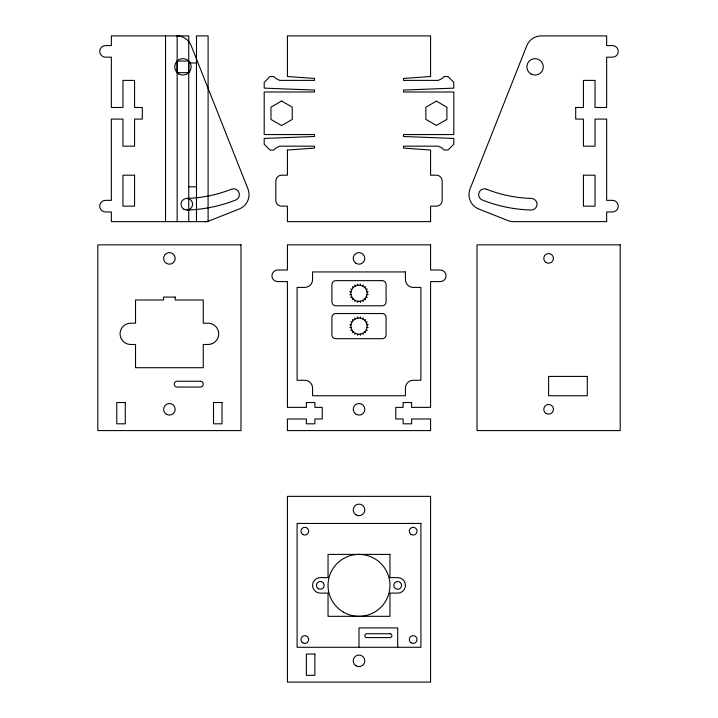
<?xml version="1.0" encoding="UTF-8"?>
<svg xmlns="http://www.w3.org/2000/svg" width="718" height="718" viewBox="0 0 718 718"><rect width="100%" height="100%" fill="white"/><g stroke="black" fill="none" stroke-linecap="round" stroke-linejoin="round"><path stroke-width="1.08" d="M357.546 302.395L357.726 301.246M360.274 285.19L360.454 284.05M357.546 335.279L357.726 334.139M360.274 318.083L360.454 316.934M354.782 301.497L355.311 300.456M362.689 285.979L363.218 284.947M354.782 334.382L355.311 333.349M362.689 318.873L363.218 317.832M352.43 299.783L353.256 298.966M364.744 287.469L365.57 286.653M352.43 332.676L353.256 331.86M364.744 320.363L365.57 319.546M350.725 297.431L351.757 296.911M366.243 289.534L367.275 289.004M350.725 330.325L351.757 329.795M366.243 322.418L367.275 321.897M349.828 294.676L350.976 294.488M367.024 291.948L368.172 291.768M349.828 327.561L350.976 327.381M367.024 324.841L368.172 324.653M188.744 62.987L196.481 62.987M188.744 186.806L196.481 186.806M349.828 291.768L350.976 291.948M367.024 294.488L368.172 294.676M349.828 324.653L350.976 324.841M367.024 327.381L368.172 327.561M350.725 289.004L351.757 289.534M366.243 296.911L367.275 297.431M350.725 321.897L351.757 322.418M366.243 329.795L367.275 330.325M352.43 286.653L353.256 287.469M364.744 298.966L365.57 299.783M352.43 319.546L353.256 320.363M364.744 331.86L365.57 332.676M354.782 284.947L355.311 285.979A8.122 8.122 0 0 1 367.113 293.68A8.122 8.122 0 0 1 354.539 300.016A8.122 8.122 0 0 1 355.347 285.961M362.689 300.456L363.218 301.497M354.782 317.832L355.311 318.873A8.122 8.122 0 0 1 367.113 326.573A8.122 8.122 0 0 1 354.539 332.901A8.122 8.122 0 0 1 355.347 318.855M362.689 333.349L363.218 334.382M357.546 284.05L357.726 285.19M360.274 301.246L360.454 302.395M357.546 316.934L357.726 318.083M360.274 334.139L360.454 335.279M397.691 647.277L397.691 627.927L359 627.927L359 647.277M196.481 221.638L196.481 35.9L208.094 35.9L208.094 221.638L111.353 221.638L111.353 211.963L105.546 211.963A5.807 5.807 0 0 1 99.748 206.156A5.807 5.807 0 0 1 105.546 200.349L111.353 200.349L111.353 119.089L122.966 119.089L122.966 146.176L134.571 146.176L134.571 119.089L142.308 119.089L142.308 107.485L134.571 107.485L134.571 80.398L122.966 80.398L122.966 107.485L111.353 107.485L111.353 57.18L105.546 57.18A5.807 5.807 0 0 1 99.748 51.382A5.807 5.807 0 0 1 105.546 45.575L111.353 45.575L111.353 35.9L188.744 35.9L188.744 221.638M177.14 35.9L177.14 221.638M165.526 35.9L165.526 221.638M186.976 210.024A143.223 143.223 0 0 0 235.692 200.008A5.807 5.807 0 0 0 238.95 192.478A5.807 5.807 0 0 0 231.42 189.22A131.618 131.618 0 0 1 186.644 198.419M204.424 221.638A15.482 15.482 0 0 0 210.123 220.543L239.256 209.001A15.482 15.482 0 0 0 247.943 188.915L191.194 45.674A15.482 15.482 0 0 0 176.808 35.9M177.14 61.048L177.14 72.662L188.744 72.662L188.744 61.048L177.14 61.048M287.415 150.035L287.415 175.201L281.609 175.201A5.807 5.807 0 0 0 275.811 181.008L275.811 200.349A5.807 5.807 0 0 0 281.609 206.156L287.415 206.156L287.415 221.638L430.585 221.638L430.585 206.156L436.391 206.156A5.807 5.807 0 0 0 442.189 200.349L442.189 181.008A5.807 5.807 0 0 0 436.391 175.201L430.585 175.201L430.585 150.035L403.498 148.105L403.498 146.167L438.321 146.167L442.189 148.105L444.128 150.035L447.996 150.035L453.803 144.237L453.803 138.43L403.498 136.501L403.498 134.562L453.803 134.562L453.803 91.994L403.498 91.994L403.498 90.064L453.803 88.126L453.803 82.328L447.996 76.521L444.128 76.521L442.189 78.45L438.321 80.389L403.498 80.389L403.498 78.45L430.585 76.521L430.585 35.9L287.415 35.9L287.415 76.521L314.502 78.45L314.502 80.389L279.679 80.389L275.811 78.45L273.872 76.521L270.004 76.521L264.197 82.328L264.197 88.126L314.502 90.064L314.502 91.994L264.197 91.994L264.197 134.562L314.502 134.562L314.502 136.501L264.197 138.43L264.197 144.237L270.004 150.035L273.872 150.035L275.811 148.105L279.679 146.167L314.502 146.167L314.502 148.105L287.415 150.035M575.692 107.485L575.692 119.089L583.429 119.089L583.429 146.176L595.034 146.176L595.034 119.089L606.647 119.089L606.647 200.349L612.454 200.349A5.807 5.807 0 0 1 618.252 206.156A5.807 5.807 0 0 1 612.454 211.963L606.647 211.963L606.647 221.638L513.576 221.638A15.482 15.482 0 0 1 507.877 220.543L478.744 209.001A15.482 15.482 0 0 1 470.057 188.915L526.806 45.674A15.482 15.482 0 0 1 541.192 35.9L606.647 35.9L606.647 45.575L612.454 45.575A5.807 5.807 0 0 1 618.252 51.382A5.807 5.807 0 0 1 612.454 57.18L606.647 57.18L606.647 107.485L595.034 107.485L595.034 80.398L583.429 80.398L583.429 107.485L575.692 107.485M583.429 175.201L583.429 206.156L595.034 206.156L595.034 175.201L583.429 175.201M281.609 101.005L270.973 107.144L270.973 119.43L281.609 125.578L292.253 119.43L292.253 107.144L281.609 101.005M436.391 101.139L425.864 107.215L425.864 119.367L436.391 125.444L446.91 119.367L446.91 107.215L436.391 101.139M134.571 175.201L122.966 175.201L122.966 206.156L134.571 206.156L134.571 175.201M240.979 244.847L97.81 244.847L97.81 430.585L240.979 430.585L240.979 244.847M430.585 244.847L287.415 244.847L287.415 270.004L277.74 270.004A5.807 5.807 0 0 0 271.934 275.811A5.807 5.807 0 0 0 277.74 281.609L287.415 281.609L287.415 407.366L306.38 407.366L306.38 402.529L314.888 402.529L314.888 407.366L322.238 407.366L322.238 418.98L314.888 418.98L314.888 423.817L306.38 423.817L306.38 418.98L287.415 418.98L287.415 430.585L430.585 430.585L430.585 418.98L411.62 418.98L411.62 423.817L403.112 423.817L403.112 418.98L395.762 418.98L395.762 407.366L403.112 407.366L403.112 402.529L411.62 402.529L411.62 407.366L430.585 407.366L430.585 281.609L440.26 281.609A5.807 5.807 0 0 0 446.066 275.811A5.807 5.807 0 0 0 440.26 270.004L430.585 270.004L430.585 244.847M620.19 244.847L477.021 244.847L477.021 430.585L620.19 430.585L620.19 244.847M405.437 271.934L312.563 271.934L312.563 279.679A7.736 7.736 0 0 1 304.827 287.415L297.09 287.415L297.09 380.28L304.827 380.28A7.736 7.736 0 0 1 312.563 388.025L312.563 395.762L405.437 395.762L405.437 388.025A7.736 7.736 0 0 1 413.173 380.28L420.91 380.28L420.91 287.415L413.173 287.415A7.736 7.736 0 0 1 405.437 279.679L405.437 271.934M382.218 280.639L335.782 280.639A3.868 3.868 0 0 0 331.913 284.516L331.913 301.928A3.868 3.868 0 0 0 335.782 305.796L382.218 305.796A3.868 3.868 0 0 0 386.087 301.928L386.087 284.516A3.868 3.868 0 0 0 382.218 280.639M175.201 297.09L163.596 297.09L163.596 299.989L135.54 299.989L135.54 323.208L130.703 323.208A10.644 10.644 0 0 0 120.059 333.852A10.644 10.644 0 0 0 130.703 344.487L135.54 344.487L135.54 367.706L203.257 367.706L203.257 344.487L208.094 344.487A10.644 10.644 0 0 0 218.73 333.852A10.644 10.644 0 0 0 208.094 323.208L203.257 323.208L203.257 299.989L175.201 299.989L175.201 297.09M382.218 313.533L335.782 313.533A3.868 3.868 0 0 0 331.913 317.401L331.913 334.812A3.868 3.868 0 0 0 335.782 338.69L382.218 338.69A3.868 3.868 0 0 0 386.087 334.812L386.087 317.401A3.868 3.868 0 0 0 382.218 313.533M587.297 376.411L548.606 376.411L548.606 395.762L587.297 395.762L587.297 376.411M200.349 381.249L177.14 381.249A2.899 2.899 0 0 0 174.232 384.148A2.899 2.899 0 0 0 177.14 387.056L200.349 387.056A2.899 2.899 0 0 0 203.257 384.148A2.899 2.899 0 0 0 200.349 381.249M125.282 402.529L116.774 402.529L116.774 423.817L125.282 423.817L125.282 402.529M222.024 402.529L213.506 402.529L213.506 423.817L222.024 423.817L222.024 402.529M430.585 496.362L287.415 496.362L287.415 682.1L430.585 682.1L430.585 496.362M420.91 523.449L297.09 523.449L297.09 647.277L420.91 647.277L420.91 523.449M389.955 554.404L328.045 554.404L328.045 577.622L320.309 577.622A7.736 7.736 0 0 0 312.563 585.367A7.736 7.736 0 0 0 320.309 593.104L328.045 593.104L328.045 616.322L389.955 616.322L389.955 593.104L397.691 593.104A7.736 7.736 0 0 0 405.437 585.367A7.736 7.736 0 0 0 397.691 577.622L389.955 577.622L389.955 554.404M389.955 633.734L366.736 633.734A1.939 1.939 0 0 0 364.807 635.663A1.939 1.939 0 0 0 366.736 637.602L389.955 637.602A1.939 1.939 0 0 0 391.893 635.663A1.939 1.939 0 0 0 389.955 633.734M314.888 654.044L306.38 654.044L306.38 675.333L314.888 675.333L314.888 654.044M356.101 414.331A5.807 5.807 0 0 0 364.807 409.305A5.807 5.807 0 0 0 356.101 404.279A5.807 5.807 0 0 0 356.101 414.331M355.751 263.201A5.807 5.807 0 0 0 364.789 258.812A5.807 5.807 0 0 0 356.46 253.176A5.807 5.807 0 0 0 355.751 263.201M166.495 263.416A5.807 5.807 0 0 0 175.201 258.39A5.807 5.807 0 0 0 166.495 253.364A5.807 5.807 0 0 0 166.495 263.416M166.495 414.331A5.807 5.807 0 0 0 175.201 409.305A5.807 5.807 0 0 0 166.495 404.279A5.807 5.807 0 0 0 166.495 414.331M546.183 262.582A4.838 4.838 0 0 0 553.443 258.39A4.838 4.838 0 0 0 546.183 254.208A4.838 4.838 0 0 0 546.183 262.582M546.183 413.496A4.838 4.838 0 0 0 553.443 409.305A4.838 4.838 0 0 0 546.183 405.114A4.838 4.838 0 0 0 546.183 413.496M356.101 665.846A5.807 5.807 0 0 0 364.807 660.82A5.807 5.807 0 0 0 356.101 655.794A5.807 5.807 0 0 0 356.101 665.846M356.101 514.932A5.807 5.807 0 0 0 364.807 509.906A5.807 5.807 0 0 0 356.101 504.88A5.807 5.807 0 0 0 356.101 514.932M486.58 189.22A131.618 131.618 0 0 0 531.356 198.419A5.807 5.807 0 0 1 536.992 204.388A5.807 5.807 0 0 1 531.024 210.024A143.223 143.223 0 0 1 482.308 200.008A5.807 5.807 0 0 1 479.05 192.478A5.807 5.807 0 0 1 486.58 189.22M530.952 73.963A8.212 8.212 0 0 0 543.266 66.855A8.212 8.212 0 0 0 530.952 59.747A8.212 8.212 0 0 0 530.952 73.963M178.836 73.963A8.212 8.212 0 0 0 191.15 66.855A8.212 8.212 0 0 0 178.836 59.747A8.212 8.212 0 0 0 178.836 73.963M183.907 209.252A5.807 5.807 0 0 0 192.612 204.217A5.807 5.807 0 0 0 183.907 199.191A5.807 5.807 0 0 0 183.907 209.252M343.518 612.176A30.955 30.955 0 0 0 389.955 585.367A30.955 30.955 0 0 0 343.518 558.559A30.955 30.955 0 0 0 343.518 612.176M395.528 588.572A3.868 3.868 0 0 0 401.55 585.637A3.868 3.868 0 0 0 396.004 581.885A3.868 3.868 0 0 0 395.528 588.572M318.37 588.715A3.868 3.868 0 0 0 324.177 585.367A3.868 3.868 0 0 0 318.37 582.011A3.868 3.868 0 0 0 318.37 588.715M302.897 534.542A3.868 3.868 0 0 0 308.695 531.194A3.868 3.868 0 0 0 302.897 527.838A3.868 3.868 0 0 0 302.897 534.542M411.001 534.398A3.868 3.868 0 0 0 417.032 531.464A3.868 3.868 0 0 0 411.486 527.712A3.868 3.868 0 0 0 411.001 534.398M411.001 642.745A3.868 3.868 0 0 0 417.032 639.81A3.868 3.868 0 0 0 411.486 636.058A3.868 3.868 0 0 0 411.001 642.745M302.897 642.888A3.868 3.868 0 0 0 308.695 639.532A3.868 3.868 0 0 0 302.897 636.184A3.868 3.868 0 0 0 302.897 642.888"/></g></svg>
